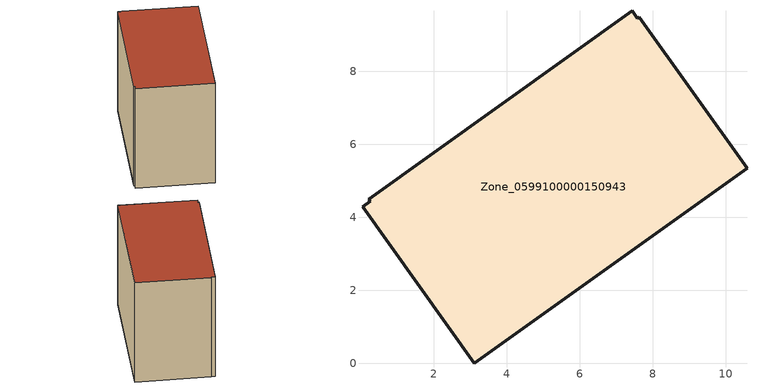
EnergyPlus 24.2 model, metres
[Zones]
Zone_0599100000150943
 floor ground (C_G): 7.44,9.66 7.58,9.45 7.63,9.48 10.58,5.35 3.1,0 0.04,4.28 0.26,4.43 0.22,4.49 z0
 wall outside (C_F): 0.04,4.28 3.1,0 10.58,5.35 7.63,9.48 7.58,9.45 7.44,9.66 0.22,4.49 0.26,4.43 0.04,4.28 z0:7.86
 roof outside (C_R): 0.22,4.49 0.26,4.43 0.04,4.28 3.1,0 10.58,5.35 7.63,9.48 7.58,9.45 7.44,9.66 z7.86
[BUILDING]
Pand.0599100000150943: North Axis=0; Terrain=City; Loads Convergence Tolerance Value=0.04; Temperature Convergence Tolerance Value=0.4; Solar Distribution=FullExterior; Maximum Number of Warmup Days=25; Minimum Number of Warmup Days=1
[Site:Location]
Rotterdam.The.Hague.AP_ZH_NLD Design_Conditions: Latitude=51.96; Longitude=4.45; Time Zone=1; Elevation=-4.5
[SITE:GROUNDTEMPERATURE:BUILDINGSURFACE]
18, 18, 18, 18, 18, 18, 18, 18, 18, 18, 18, 18
[MATERIAL] Thermal Absorptance=0.9; Solar Absorptance=0.7; Visible Absorptance=0.7
Name | Roughness | Thickness | Conductivity | Density | Specific Heat
G.TC.1975-1991 | MediumSmooth | 0.15 | 0.288461 | 540 | 1210
F.TC.1975-1991 | Rough | 0.3 | 0.230769 | 1920 | 840
R.TC.1975-1991 | MediumRough | 0.2 | 0.153846 | 1500 | 1000
[CONSTRUCTION]
C_G: G.TC.1975-1991
C_F: F.TC.1975-1991
C_R: R.TC.1975-1991
[ZONE]
Zone_0599100000150943: Type=1; Multiplier=1; Ceiling Height=Autocalculate; Volume=Autocalculate; Floor Area=autocalculate; Part of Total Floor Area=Yes
[ZONEINFILTRATION:DESIGNFLOWRATE]
Infil_Zone_0599100000150943: Zone or ZoneList or Space or SpaceList=Zone_0599100000150943; Schedule=AlwaysOn; Design Flow Rate Calculation Method=Flow/Area; Flow Rate per Floor Area=0.003; Constant Term Coefficient=1; Temperature Term Coefficient=0; Velocity Term Coefficient=0; Velocity Squared Term Coefficient=0
[HVACTEMPLATE:ZONE:IDEALLOADSAIRSYSTEM]
Zone_0599100000150943: Maximum Heating Supply Air Temperature=50; Minimum Cooling Supply Air Temperature=13; Maximum Heating Supply Air Humidity Ratio=0.0156; Minimum Cooling Supply Air Humidity Ratio=0.0077; Heating Limit=NoLimit; Cooling Limit=NoLimit; Dehumidification Control Type=ConstantSensibleHeatRatio; Cooling Sensible Heat Ratio=0.7; Dehumidification Setpoint=60; Humidification Control Type=None; Humidification Setpoint=30; Outdoor Air Method=None; Outdoor Air Flow Rate per Person=0.00944; Outdoor Air Flow Rate per Zone Floor Area=0; Outdoor Air Flow Rate per Zone=0; Demand Controlled Ventilation Type=None; Outdoor Air Economizer Type=NoEconomizer; Heat Recovery Type=None; Sensible Heat Recovery Effectiveness=0.7; Latent Heat Recovery Effectiveness=0.65
[ZONECONTROL:THERMOSTAT]
ThermostatControl_Zone_0599100000150943: Zone or ZoneList=Zone_0599100000150943; Control Type Schedule=DualSetpointControlType; Control 1=Thermostat_Zone_0599100000150943; Temperature Difference Between Cutout And Setpoint=0
[THERMOSTATSETPOINT:DUALSETPOINT]
Thermostat_Zone_0599100000150943: Heating Setpoint Temperature Schedule=HeatingSetpoint_Zone_0599100000150943; Cooling Setpoint Temperature Schedule=CoolingSetpoint_Zone_0599100000150943
[SCHEDULE:COMPACT]
HeatingSetpoint_Zone_0599100000150943: Through: 12/31, For: AllDays, Until: 24:00, 21
CoolingSetpoint_Zone_0599100000150943: Through: 12/31, For: AllDays, Until: 24:00, 24
DualSetpointControlType: Through: 12/31, For: AllDays, Until: 24:00, 4
AlwaysOn: Through: 12/31, For: AllDays, Until: 24:00, 1
